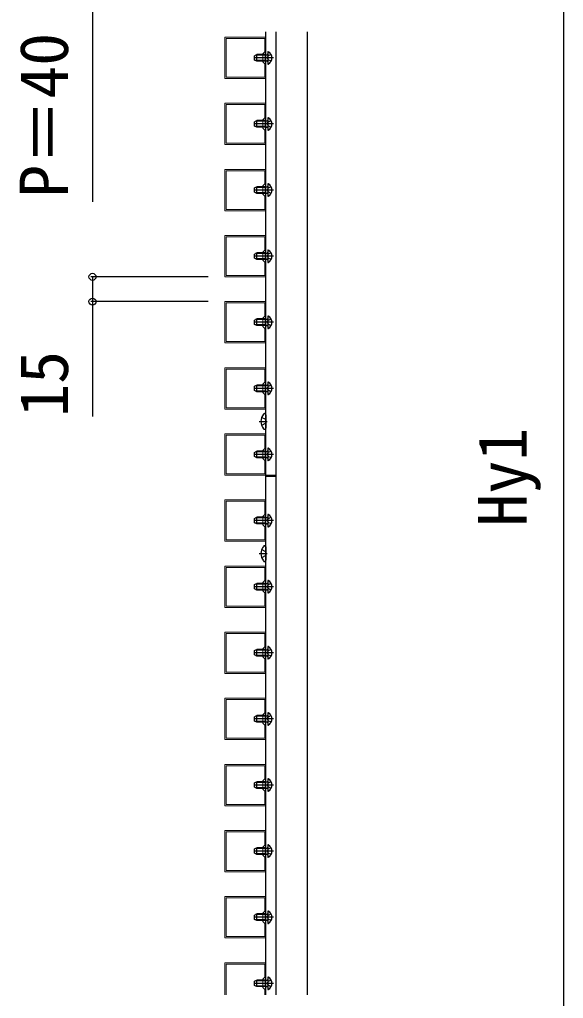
# Model space of a CAD drawing. Units: millimetres, scale not verified. Extents: x -1750 to 1750, y -2608 to 2592.
# Drawn here: x -1409 to -1080, y -1448 to -856 of the extents above; entities that cross this region are included whole.
import ezdxf
from ezdxf.enums import TextEntityAlignment as Align

# ---------------------------------------------------------------- set-up
doc = ezdxf.new("R2010")
doc.units = ezdxf.units.MM
doc.header["$LTSCALE"] = 14
doc.layers.add('0-3_YKK_11', color=7, linetype='Continuous', lineweight=18)
for name, color, linetype in [('0-4_YKK_12', 2, 'Continuous'), ('0-5_YKK_13', 4, 'Continuous'), ('0-6_YKK_D', 6, 'Continuous')]:
    doc.layers.add(name, color=color, linetype=linetype)
doc.styles.add('ＭＳ ゴシック', font='')
doc.styles.get('ＭＳ ゴシック').set_extended_font_data('MS Gothic')

msp = doc.modelspace()

# ---------------------------------------------------------------- linework, layer by layer
at = {"layer": '0-3_YKK_11'}
for points in [[(-1260, -891.5), (-1285, -891.5), (-1285, -866.5), (-1260, -866.5)], [(-1260.8, -890.7), (-1284.2, -890.7), (-1284.2, -867.3), (-1260.8, -867.3), (-1260.8, -875.3), (-1262, -876.5), (-1262, -881.5), (-1260.8, -882.7)], [(-1260, -931.5), (-1285, -931.5), (-1285, -906.5), (-1260, -906.5)], [(-1260.8, -930.7), (-1284.2, -930.7), (-1284.2, -907.3), (-1260.8, -907.3), (-1260.8, -915.3), (-1262, -916.5), (-1262, -921.5), (-1260.8, -922.7)], [(-1260, -971.5), (-1285, -971.5), (-1285, -946.5), (-1260, -946.5)], [(-1260.8, -970.7), (-1284.2, -970.7), (-1284.2, -947.3), (-1260.8, -947.3), (-1260.8, -955.3), (-1262, -956.5), (-1262, -961.5), (-1260.8, -962.7)], [(-1260, -1011.5), (-1285, -1011.5), (-1285, -986.5), (-1260, -986.5)], [(-1260.8, -1010.7), (-1284.2, -1010.7), (-1284.2, -987.3), (-1260.8, -987.3), (-1260.8, -995.3), (-1262, -996.5), (-1262, -1001.5), (-1260.8, -1002.7)], [(-1260, -1051.5), (-1285, -1051.5), (-1285, -1026.5), (-1260, -1026.5)], [(-1260.8, -1050.7), (-1284.2, -1050.7), (-1284.2, -1027.3), (-1260.8, -1027.3), (-1260.8, -1035.3), (-1262, -1036.5), (-1262, -1041.5), (-1260.8, -1042.7)], [(-1260, -1091.5), (-1285, -1091.5), (-1285, -1066.5), (-1260, -1066.5)], [(-1260.8, -1090.7), (-1284.2, -1090.7), (-1284.2, -1067.3), (-1260.8, -1067.3), (-1260.8, -1075.3), (-1262, -1076.5), (-1262, -1081.5), (-1260.8, -1082.7)], [(-1260, -1131.5), (-1285, -1131.5), (-1285, -1106.5), (-1260, -1106.5)], [(-1260.8, -1130.7), (-1284.2, -1130.7), (-1284.2, -1107.3), (-1260.8, -1107.3), (-1260.8, -1115.3), (-1262, -1116.5), (-1262, -1121.5), (-1260.8, -1122.7)], [(-1260, -1171.5), (-1285, -1171.5), (-1285, -1146.5), (-1260, -1146.5)], [(-1260.8, -1170.7), (-1284.2, -1170.7), (-1284.2, -1147.3), (-1260.8, -1147.3), (-1260.8, -1155.3), (-1262, -1156.5), (-1262, -1161.5), (-1260.8, -1162.7)], [(-1260, -1211.5), (-1285, -1211.5), (-1285, -1186.5), (-1260, -1186.5)], [(-1260.8, -1210.7), (-1284.2, -1210.7), (-1284.2, -1187.3), (-1260.8, -1187.3), (-1260.8, -1195.3), (-1262, -1196.5), (-1262, -1201.5), (-1260.8, -1202.7)], [(-1260, -1251.5), (-1285, -1251.5), (-1285, -1226.5), (-1260, -1226.5)], [(-1260.8, -1250.7), (-1284.2, -1250.7), (-1284.2, -1227.3), (-1260.8, -1227.3), (-1260.8, -1235.3), (-1262, -1236.5), (-1262, -1241.5), (-1260.8, -1242.7)], [(-1260, -1291.5), (-1285, -1291.5), (-1285, -1266.5), (-1260, -1266.5)], [(-1260.8, -1290.7), (-1284.2, -1290.7), (-1284.2, -1267.3), (-1260.8, -1267.3), (-1260.8, -1275.3), (-1262, -1276.5), (-1262, -1281.5), (-1260.8, -1282.7)], [(-1260, -1331.5), (-1285, -1331.5), (-1285, -1306.5), (-1260, -1306.5)], [(-1260.8, -1330.7), (-1284.2, -1330.7), (-1284.2, -1307.3), (-1260.8, -1307.3), (-1260.8, -1315.3), (-1262, -1316.5), (-1262, -1321.5), (-1260.8, -1322.7)], [(-1260, -1371.5), (-1285, -1371.5), (-1285, -1346.5), (-1260, -1346.5)], [(-1260.8, -1370.7), (-1284.2, -1370.7), (-1284.2, -1347.3), (-1260.8, -1347.3), (-1260.8, -1355.3), (-1262, -1356.5), (-1262, -1361.5), (-1260.8, -1362.7)], [(-1260, -1411.5), (-1285, -1411.5), (-1285, -1386.5), (-1260, -1386.5)], [(-1260.8, -1410.7), (-1284.2, -1410.7), (-1284.2, -1387.3), (-1260.8, -1387.3), (-1260.8, -1395.3), (-1262, -1396.5), (-1262, -1401.5), (-1260.8, -1402.7)]]:
    msp.add_lwpolyline(points, close=True, dxfattribs=at)
for points in [[(-1260, -1445.91), (-1260, -1426.5), (-1285, -1426.5), (-1285, -1445.91)], [(-1260.8, -1445.91), (-1260.8, -1442.7), (-1262, -1441.5), (-1262, -1436.5), (-1260.8, -1435.3), (-1260.8, -1427.3), (-1284.2, -1427.3), (-1284.2, -1445.91)]]:
    msp.add_lwpolyline(points, dxfattribs=at)
at = {"layer": '0-4_YKK_12'}
for p, q in [((-1260, -1445.91), (-1260, -863.34)), ((-1254, -863.34), (-1254, -1445.91)), ((-1235, -863.34), (-1235, -1445.91)), ((-1260, -1131.5), (-1254, -1131.5)), ((-1260, -1132.1), (-1254, -1132.1))]:
    msp.add_line(p, q, dxfattribs=at)
at = {"layer": '0-5_YKK_13'}
for p, q in [((-1258.9, -875.4), (-1258.9, -882.6)), ((-1255.4, -879), (-1267.39, -879)), ((-1266.9, -877.7), (-1265.5, -877)), ((-1266.9, -880.3), (-1266.9, -877.7)), ((-1265.5, -881), (-1266.9, -880.3)), ((-1260.3, -877.38), (-1266.26, -877.38)), ((-1260.3, -880.62), (-1266.26, -880.62)), ((-1260.3, -877), (-1265.5, -877)), ((-1265.5, -881), (-1265.5, -877)), ((-1260.3, -881), (-1265.5, -881)), ((-1260.3, -881), (-1260.3, -877)), ((-1260.3, -877), (-1259.49, -877.14)), ((-1260.3, -877.38), (-1259.28, -877.14)), ((-1260.3, -880.62), (-1259.28, -880.86)), ((-1260.3, -881), (-1259.49, -880.86)), ((-1259.36, -879), (-1258.75, -877.86)), ((-1259.36, -879), (-1258.75, -880.15)), ((-1256.93, -876.95), (-1258.75, -877.86)), ((-1256.93, -881.05), (-1258.75, -880.15)), ((-1266.9, -917.7), (-1265.5, -917)), ((-1266.9, -920.3), (-1266.9, -917.7)), ((-1260.3, -917.38), (-1266.26, -917.38)), ((-1260.3, -917), (-1265.5, -917)), ((-1265.5, -921), (-1265.5, -917)), ((-1260.3, -921), (-1260.3, -917)), ((-1260.3, -917), (-1259.49, -917.14)), ((-1260.3, -917.38), (-1259.28, -917.14)), ((-1259.36, -919), (-1258.75, -917.86)), ((-1258.9, -915.4), (-1258.9, -922.6)), ((-1256.93, -916.95), (-1258.75, -917.86)), ((-1255.4, -919), (-1267.39, -919)), ((-1265.5, -921), (-1266.9, -920.3)), ((-1260.3, -920.62), (-1266.26, -920.62)), ((-1260.3, -921), (-1265.5, -921)), ((-1260.3, -920.62), (-1259.28, -920.86)), ((-1260.3, -921), (-1259.49, -920.86)), ((-1259.36, -919), (-1258.75, -920.15)), ((-1256.93, -921.05), (-1258.75, -920.15)), ((-1255.4, -959), (-1267.39, -959)), ((-1266.9, -957.7), (-1265.5, -957)), ((-1266.9, -960.3), (-1266.9, -957.7)), ((-1260.3, -957.38), (-1266.26, -957.38)), ((-1260.3, -957), (-1265.5, -957)), ((-1265.5, -961), (-1265.5, -957)), ((-1260.3, -961), (-1260.3, -957)), ((-1260.3, -957), (-1259.49, -957.14)), ((-1260.3, -957.38), (-1259.28, -957.14)), ((-1259.36, -959), (-1258.75, -957.86)), ((-1259.36, -959), (-1258.75, -960.15)), ((-1258.9, -955.4), (-1258.9, -962.6)), ((-1256.93, -956.95), (-1258.75, -957.86)), ((-1265.5, -961), (-1266.9, -960.3)), ((-1260.3, -960.62), (-1266.26, -960.62)), ((-1260.3, -961), (-1265.5, -961)), ((-1260.3, -960.62), (-1259.28, -960.86)), ((-1260.3, -961), (-1259.49, -960.86)), ((-1256.93, -961.05), (-1258.75, -960.15)), ((-1255.4, -999), (-1267.39, -999)), ((-1266.9, -997.7), (-1265.5, -997)), ((-1266.9, -1000.3), (-1266.9, -997.7)), ((-1265.5, -1001), (-1266.9, -1000.3)), ((-1260.3, -997.38), (-1266.26, -997.38)), ((-1260.3, -1000.62), (-1266.26, -1000.62)), ((-1260.3, -997), (-1265.5, -997)), ((-1265.5, -1001), (-1265.5, -997)), ((-1260.3, -1001), (-1260.3, -997)), ((-1260.3, -997), (-1259.49, -997.14)), ((-1260.3, -997.38), (-1259.28, -997.14)), ((-1260.3, -1000.62), (-1259.28, -1000.86)), ((-1260.3, -1001), (-1259.49, -1000.86)), ((-1259.36, -999), (-1258.75, -997.86)), ((-1259.36, -999), (-1258.75, -1000.15)), ((-1258.9, -995.4), (-1258.9, -1002.6)), ((-1256.93, -996.95), (-1258.75, -997.86)), ((-1256.93, -1001.05), (-1258.75, -1000.15)), ((-1260.3, -1001), (-1265.5, -1001)), ((-1258.9, -1035.4), (-1258.9, -1042.6)), ((-1255.4, -1039), (-1267.39, -1039)), ((-1266.9, -1037.7), (-1265.5, -1037)), ((-1266.9, -1040.3), (-1266.9, -1037.7)), ((-1265.5, -1041), (-1266.9, -1040.3)), ((-1260.3, -1037.38), (-1266.26, -1037.38)), ((-1260.3, -1040.62), (-1266.26, -1040.62)), ((-1260.3, -1037), (-1265.5, -1037)), ((-1265.5, -1041), (-1265.5, -1037)), ((-1260.3, -1041), (-1265.5, -1041)), ((-1260.3, -1041), (-1260.3, -1037)), ((-1260.3, -1037), (-1259.49, -1037.14)), ((-1260.3, -1037.38), (-1259.28, -1037.14)), ((-1260.3, -1040.62), (-1259.28, -1040.86)), ((-1260.3, -1041), (-1259.49, -1040.86)), ((-1259.36, -1039), (-1258.75, -1037.86)), ((-1259.36, -1039), (-1258.75, -1040.15)), ((-1256.93, -1036.95), (-1258.75, -1037.86)), ((-1256.93, -1041.05), (-1258.75, -1040.15)), ((-1266.9, -1077.7), (-1265.5, -1077)), ((-1266.9, -1080.3), (-1266.9, -1077.7)), ((-1260.3, -1077.38), (-1266.26, -1077.38)), ((-1260.3, -1077), (-1265.5, -1077)), ((-1265.5, -1081), (-1265.5, -1077)), ((-1260.3, -1081), (-1260.3, -1077)), ((-1260.3, -1077), (-1259.49, -1077.14)), ((-1260.3, -1077.38), (-1259.28, -1077.14)), ((-1259.36, -1079), (-1258.75, -1077.86)), ((-1258.9, -1075.4), (-1258.9, -1082.6)), ((-1256.93, -1076.95), (-1258.75, -1077.86)), ((-1255.4, -1079), (-1267.39, -1079)), ((-1265.5, -1081), (-1266.9, -1080.3)), ((-1260.3, -1080.62), (-1266.26, -1080.62)), ((-1260.3, -1081), (-1265.5, -1081)), ((-1260.3, -1080.62), (-1259.28, -1080.86)), ((-1260.3, -1081), (-1259.49, -1080.86)), ((-1259.36, -1079), (-1258.75, -1080.15)), ((-1256.93, -1081.05), (-1258.75, -1080.15)), ((-1260.86, -1094.27), (-1260.7, -1094.27)), ((-1260, -1094.97), (-1260, -1103.04)), ((-1264.1, -1099), (-1259.29, -1099)), ((-1260, -1097.87), (-1262.66, -1096.55)), ((-1260, -1100.13), (-1262.66, -1101.45)), ((-1260.86, -1103.74), (-1260.7, -1103.74)), ((-1255.4, -1119), (-1267.39, -1119)), ((-1266.9, -1117.7), (-1265.5, -1117)), ((-1266.9, -1120.3), (-1266.9, -1117.7)), ((-1260.3, -1117.38), (-1266.26, -1117.38)), ((-1260.3, -1117), (-1265.5, -1117)), ((-1265.5, -1121), (-1265.5, -1117)), ((-1260.3, -1121), (-1260.3, -1117)), ((-1260.3, -1117), (-1259.49, -1117.14)), ((-1260.3, -1117.38), (-1259.28, -1117.14)), ((-1259.36, -1119), (-1258.75, -1117.86)), ((-1259.36, -1119), (-1258.75, -1120.15)), ((-1258.9, -1115.4), (-1258.9, -1122.6)), ((-1256.93, -1116.95), (-1258.75, -1117.86)), ((-1265.5, -1121), (-1266.9, -1120.3)), ((-1260.3, -1120.62), (-1266.26, -1120.62)), ((-1260.3, -1121), (-1265.5, -1121)), ((-1260.3, -1120.62), (-1259.28, -1120.86)), ((-1260.3, -1121), (-1259.49, -1120.86)), ((-1256.93, -1121.05), (-1258.75, -1120.15)), ((-1255.4, -1159), (-1267.39, -1159)), ((-1266.9, -1157.7), (-1265.5, -1157)), ((-1266.9, -1160.3), (-1266.9, -1157.7)), ((-1265.5, -1161), (-1266.9, -1160.3)), ((-1260.3, -1157.38), (-1266.26, -1157.38)), ((-1260.3, -1160.62), (-1266.26, -1160.62)), ((-1260.3, -1157), (-1265.5, -1157)), ((-1265.5, -1161), (-1265.5, -1157)), ((-1260.3, -1161), (-1260.3, -1157)), ((-1260.3, -1157), (-1259.49, -1157.14)), ((-1260.3, -1157.38), (-1259.28, -1157.14)), ((-1260.3, -1160.62), (-1259.28, -1160.86)), ((-1260.3, -1161), (-1259.49, -1160.86)), ((-1259.36, -1159), (-1258.75, -1157.86)), ((-1259.36, -1159), (-1258.75, -1160.15)), ((-1258.9, -1155.4), (-1258.9, -1162.6)), ((-1256.93, -1156.95), (-1258.75, -1157.86)), ((-1256.93, -1161.05), (-1258.75, -1160.15)), ((-1260.3, -1161), (-1265.5, -1161)), ((-1260, -1177.87), (-1262.66, -1176.55)), ((-1260.86, -1174.27), (-1260.7, -1174.27)), ((-1260, -1174.97), (-1260, -1183.04)), ((-1264.1, -1179), (-1259.29, -1179)), ((-1260, -1180.13), (-1262.66, -1181.45)), ((-1260.86, -1183.74), (-1260.7, -1183.74)), ((-1258.9, -1195.4), (-1258.9, -1202.6)), ((-1255.4, -1199), (-1267.39, -1199)), ((-1266.9, -1197.7), (-1265.5, -1197)), ((-1266.9, -1200.3), (-1266.9, -1197.7)), ((-1265.5, -1201), (-1266.9, -1200.3)), ((-1260.3, -1197.38), (-1266.26, -1197.38)), ((-1260.3, -1200.62), (-1266.26, -1200.62)), ((-1260.3, -1197), (-1265.5, -1197)), ((-1265.5, -1201), (-1265.5, -1197)), ((-1260.3, -1201), (-1265.5, -1201)), ((-1260.3, -1201), (-1260.3, -1197)), ((-1260.3, -1197), (-1259.49, -1197.14)), ((-1260.3, -1197.38), (-1259.28, -1197.14)), ((-1260.3, -1200.62), (-1259.28, -1200.86)), ((-1260.3, -1201), (-1259.49, -1200.86)), ((-1259.36, -1199), (-1258.75, -1197.86)), ((-1259.36, -1199), (-1258.75, -1200.15)), ((-1256.93, -1196.95), (-1258.75, -1197.86)), ((-1256.93, -1201.05), (-1258.75, -1200.15)), ((-1266.9, -1237.7), (-1265.5, -1237)), ((-1266.9, -1240.3), (-1266.9, -1237.7)), ((-1260.3, -1237.38), (-1266.26, -1237.38)), ((-1260.3, -1237), (-1265.5, -1237)), ((-1265.5, -1241), (-1265.5, -1237)), ((-1260.3, -1241), (-1260.3, -1237)), ((-1260.3, -1237), (-1259.49, -1237.14)), ((-1260.3, -1237.38), (-1259.28, -1237.14)), ((-1259.36, -1239), (-1258.75, -1237.86)), ((-1258.9, -1235.4), (-1258.9, -1242.6)), ((-1256.93, -1236.95), (-1258.75, -1237.86)), ((-1255.4, -1239), (-1267.39, -1239)), ((-1265.5, -1241), (-1266.9, -1240.3)), ((-1260.3, -1240.62), (-1266.26, -1240.62)), ((-1260.3, -1241), (-1265.5, -1241)), ((-1260.3, -1240.62), (-1259.28, -1240.86)), ((-1260.3, -1241), (-1259.49, -1240.86)), ((-1259.36, -1239), (-1258.75, -1240.15)), ((-1256.93, -1241.05), (-1258.75, -1240.15)), ((-1255.4, -1279), (-1267.39, -1279)), ((-1266.9, -1277.7), (-1265.5, -1277)), ((-1266.9, -1280.3), (-1266.9, -1277.7)), ((-1260.3, -1277.38), (-1266.26, -1277.38)), ((-1260.3, -1277), (-1265.5, -1277)), ((-1265.5, -1281), (-1265.5, -1277)), ((-1260.3, -1281), (-1260.3, -1277)), ((-1260.3, -1277), (-1259.49, -1277.14)), ((-1260.3, -1277.38), (-1259.28, -1277.14)), ((-1259.36, -1279), (-1258.75, -1277.86)), ((-1259.36, -1279), (-1258.75, -1280.15)), ((-1258.9, -1275.4), (-1258.9, -1282.6)), ((-1256.93, -1276.95), (-1258.75, -1277.86)), ((-1265.5, -1281), (-1266.9, -1280.3)), ((-1260.3, -1280.62), (-1266.26, -1280.62)), ((-1260.3, -1281), (-1265.5, -1281)), ((-1260.3, -1280.62), (-1259.28, -1280.86)), ((-1260.3, -1281), (-1259.49, -1280.86)), ((-1256.93, -1281.05), (-1258.75, -1280.15)), ((-1255.4, -1319), (-1267.39, -1319)), ((-1266.9, -1317.7), (-1265.5, -1317)), ((-1266.9, -1320.3), (-1266.9, -1317.7)), ((-1265.5, -1321), (-1266.9, -1320.3)), ((-1260.3, -1317.38), (-1266.26, -1317.38)), ((-1260.3, -1320.62), (-1266.26, -1320.62)), ((-1260.3, -1317), (-1265.5, -1317)), ((-1265.5, -1321), (-1265.5, -1317)), ((-1260.3, -1321), (-1260.3, -1317)), ((-1260.3, -1317), (-1259.49, -1317.14)), ((-1260.3, -1317.38), (-1259.28, -1317.14)), ((-1260.3, -1320.62), (-1259.28, -1320.86)), ((-1259.36, -1319), (-1258.75, -1317.86)), ((-1259.36, -1319), (-1258.75, -1320.15)), ((-1258.9, -1315.4), (-1258.9, -1322.6)), ((-1256.93, -1316.95), (-1258.75, -1317.86)), ((-1256.93, -1321.05), (-1258.75, -1320.15)), ((-1260.3, -1321), (-1265.5, -1321)), ((-1260.3, -1321), (-1259.49, -1320.86)), ((-1258.9, -1355.4), (-1258.9, -1362.6)), ((-1255.4, -1359), (-1267.39, -1359)), ((-1266.9, -1357.7), (-1265.5, -1357)), ((-1266.9, -1360.3), (-1266.9, -1357.7)), ((-1265.5, -1361), (-1266.9, -1360.3)), ((-1260.3, -1357.38), (-1266.26, -1357.38)), ((-1260.3, -1360.62), (-1266.26, -1360.62)), ((-1260.3, -1357), (-1265.5, -1357)), ((-1265.5, -1361), (-1265.5, -1357)), ((-1260.3, -1361), (-1265.5, -1361)), ((-1260.3, -1361), (-1260.3, -1357)), ((-1260.3, -1357), (-1259.49, -1357.14)), ((-1260.3, -1357.38), (-1259.28, -1357.14)), ((-1260.3, -1360.62), (-1259.28, -1360.86)), ((-1260.3, -1361), (-1259.49, -1360.86)), ((-1259.36, -1359), (-1258.75, -1357.86)), ((-1259.36, -1359), (-1258.75, -1360.15)), ((-1256.93, -1356.95), (-1258.75, -1357.86)), ((-1256.93, -1361.05), (-1258.75, -1360.15)), ((-1266.9, -1397.7), (-1265.5, -1397)), ((-1266.9, -1400.3), (-1266.9, -1397.7)), ((-1260.3, -1397.38), (-1266.26, -1397.38)), ((-1260.3, -1397), (-1265.5, -1397)), ((-1265.5, -1401), (-1265.5, -1397)), ((-1260.3, -1401), (-1260.3, -1397)), ((-1260.3, -1397), (-1259.49, -1397.14)), ((-1260.3, -1397.38), (-1259.28, -1397.14)), ((-1258.9, -1395.4), (-1258.9, -1402.6)), ((-1256.93, -1396.95), (-1258.75, -1397.86)), ((-1255.4, -1399), (-1267.39, -1399)), ((-1265.5, -1401), (-1266.9, -1400.3)), ((-1260.3, -1400.62), (-1266.26, -1400.62)), ((-1260.3, -1401), (-1265.5, -1401)), ((-1260.3, -1400.62), (-1259.28, -1400.86)), ((-1260.3, -1401), (-1259.49, -1400.86)), ((-1259.36, -1399), (-1258.75, -1397.86)), ((-1259.36, -1399), (-1258.75, -1400.15)), ((-1256.93, -1401.05), (-1258.75, -1400.15)), ((-1255.4, -1439), (-1267.39, -1439)), ((-1266.9, -1437.7), (-1265.5, -1437)), ((-1266.9, -1440.3), (-1266.9, -1437.7)), ((-1260.3, -1437.38), (-1266.26, -1437.38)), ((-1260.3, -1437), (-1265.5, -1437)), ((-1265.5, -1441), (-1265.5, -1437)), ((-1260.3, -1441), (-1260.3, -1437)), ((-1260.3, -1437), (-1259.49, -1437.14)), ((-1260.3, -1437.38), (-1259.28, -1437.14)), ((-1259.36, -1439), (-1258.75, -1437.86)), ((-1259.36, -1439), (-1258.75, -1440.15)), ((-1258.9, -1435.4), (-1258.9, -1442.6)), ((-1256.93, -1436.95), (-1258.75, -1437.86)), ((-1265.5, -1441), (-1266.9, -1440.3)), ((-1260.3, -1440.62), (-1266.26, -1440.62)), ((-1260.3, -1441), (-1265.5, -1441)), ((-1260.3, -1440.62), (-1259.28, -1440.86)), ((-1260.3, -1441), (-1259.49, -1440.86)), ((-1256.93, -1441.05), (-1258.75, -1440.15))]:
    msp.add_line(p, q, dxfattribs=at)
for centre, radius, start, end in [((-1258.74, -875.4), 0.154, 62.71904, 180), ((-1260.6, -879), 4.2, 297.28096, 62.71904), ((-1259.4, -876.65), 0.5, 259.90904, 0), ((-1259.4, -881.35), 0.5, 0, 100.09096), ((-1258.74, -882.6), 0.154, 180, 297.28096), ((-1259.4, -916.65), 0.5, 259.90904, 0), ((-1258.74, -915.4), 0.154, 62.71904, 180), ((-1260.6, -919), 4.2, 297.28096, 62.71904), ((-1259.4, -921.35), 0.5, 0, 100.09096), ((-1258.74, -922.6), 0.154, 180, 297.28096), ((-1259.4, -956.65), 0.5, 259.90904, 0), ((-1258.74, -955.4), 0.154, 62.71904, 180), ((-1260.6, -959), 4.2, 297.28096, 62.71904), ((-1259.4, -961.35), 0.5, 0, 100.09096), ((-1258.74, -962.6), 0.154, 180, 297.28096), ((-1259.4, -996.65), 0.5, 259.90904, 0), ((-1259.4, -1001.35), 0.5, 0, 100.09096), ((-1258.74, -995.4), 0.154, 62.71904, 180), ((-1260.6, -999), 4.2, 297.28096, 62.71904), ((-1258.74, -1002.6), 0.154, 180, 297.28096), ((-1258.74, -1035.4), 0.154, 62.71904, 180), ((-1260.6, -1039), 4.2, 297.28096, 62.71904), ((-1259.4, -1036.65), 0.5, 259.90904, 0), ((-1259.4, -1041.35), 0.5, 0, 100.09096), ((-1258.74, -1042.6), 0.154, 180, 297.28096), ((-1259.4, -1076.65), 0.5, 259.90904, 0), ((-1258.74, -1075.4), 0.154, 62.71904, 180), ((-1260.6, -1079), 4.2, 297.28096, 62.71904), ((-1259.4, -1081.35), 0.5, 0, 100.09096), ((-1258.74, -1082.6), 0.154, 180, 297.28096), ((-1256.1, -1099), 7, 140.87645, 180), ((-1260.86, -1095.13), 0.862, 90, 140.87645), ((-1260.7, -1094.97), 0.7, 0, 90), ((-1256.1, -1099), 7, 180, 219.12355), ((-1260.86, -1102.87), 0.862, 219.12355, 270), ((-1260.7, -1103.04), 0.7, 270, 360), ((-1259.4, -1116.65), 0.5, 259.90904, 0), ((-1258.74, -1115.4), 0.154, 62.71904, 180), ((-1260.6, -1119), 4.2, 297.28096, 62.71904), ((-1259.4, -1121.35), 0.5, 0, 100.09096), ((-1258.74, -1122.6), 0.154, 180, 297.28096), ((-1259.4, -1156.65), 0.5, 259.90904, 0), ((-1259.4, -1161.35), 0.5, 0, 100.09096), ((-1258.74, -1155.4), 0.154, 62.71904, 180), ((-1260.6, -1159), 4.2, 297.28096, 62.71904), ((-1258.74, -1162.6), 0.154, 180, 297.28096), ((-1256.1, -1179), 7, 140.87645, 180), ((-1260.86, -1175.13), 0.862, 90, 140.87645), ((-1260.7, -1174.97), 0.7, 0, 90), ((-1256.1, -1179), 7, 180, 219.12355), ((-1260.86, -1182.87), 0.862, 219.12355, 270), ((-1260.7, -1183.04), 0.7, 270, 360), ((-1258.74, -1195.4), 0.154, 62.71904, 180), ((-1260.6, -1199), 4.2, 297.28096, 62.71904), ((-1259.4, -1196.65), 0.5, 259.90904, 0), ((-1259.4, -1201.35), 0.5, 0, 100.09096), ((-1258.74, -1202.6), 0.154, 180, 297.28096), ((-1259.4, -1236.65), 0.5, 259.90904, 0), ((-1258.74, -1235.4), 0.154, 62.71904, 180), ((-1260.6, -1239), 4.2, 297.28096, 62.71904), ((-1259.4, -1241.35), 0.5, 0, 100.09096), ((-1258.74, -1242.6), 0.154, 180, 297.28096), ((-1259.4, -1276.65), 0.5, 259.90904, 0), ((-1258.74, -1275.4), 0.154, 62.71904, 180), ((-1260.6, -1279), 4.2, 297.28096, 62.71904), ((-1259.4, -1281.35), 0.5, 0, 100.09096), ((-1258.74, -1282.6), 0.154, 180, 297.28096), ((-1259.4, -1316.65), 0.5, 259.90904, 0), ((-1258.74, -1315.4), 0.154, 62.71904, 180), ((-1260.6, -1319), 4.2, 297.28096, 62.71904), ((-1259.4, -1321.35), 0.5, 0, 100.09096), ((-1258.74, -1322.6), 0.154, 180, 297.28096), ((-1258.74, -1355.4), 0.154, 62.71904, 180), ((-1260.6, -1359), 4.2, 297.28096, 62.71904), ((-1259.4, -1356.65), 0.5, 259.90904, 0), ((-1259.4, -1361.35), 0.5, 0, 100.09096), ((-1258.74, -1362.6), 0.154, 180, 297.28096), ((-1259.4, -1396.65), 0.5, 259.90904, 0), ((-1258.74, -1395.4), 0.154, 62.71904, 180), ((-1260.6, -1399), 4.2, 297.28096, 62.71904), ((-1259.4, -1401.35), 0.5, 0, 100.09096), ((-1258.74, -1402.6), 0.154, 180, 297.28096), ((-1259.4, -1436.65), 0.5, 259.90904, 0), ((-1258.74, -1435.4), 0.154, 62.71904, 180), ((-1260.6, -1439), 4.2, 297.28096, 62.71904), ((-1259.4, -1441.35), 0.5, 0, 100.09096), ((-1258.74, -1442.6), 0.154, 180, 297.28096)]:
    msp.add_arc(centre, radius, start, end, dxfattribs=at)
at = {"layer": '0-6_YKK_D'}
for p, q in [((-1080, -581.5), (-1080, -1656.5)), ((-1295, -1011.5), (-1366, -1011.5)), ((-1295, -1026.5), (-1366, -1026.5))]:
    msp.add_line(p, q, dxfattribs=at)
for points in [[(-1365, -759), (-1365, -799), (-1365, -966.09)], [(-1365, -1011.5), (-1365, -1026.5), (-1365, -1096.09)]]:
    msp.add_lwpolyline(points, dxfattribs=at)
for centre in [(-1365, -1011.5), (-1365, -1026.5)]:
    msp.add_circle(centre, 2.12, dxfattribs=at)

# ---------------------------------------------------------------- texts
at = {"layer": '0-6_YKK_D', "style": 'ＭＳ ゴシック'}
for s, p in [('P＝40', (-1371, -963.73)), ('15', (-1371, -1096.23)), ('Hy1', (-1093.5, -1162.64))]:
    msp.add_text(s, height=29.33, rotation=90, dxfattribs=at).set_placement(p, align=Align.BOTTOM_LEFT)

doc.saveas('drawing.dxf')
